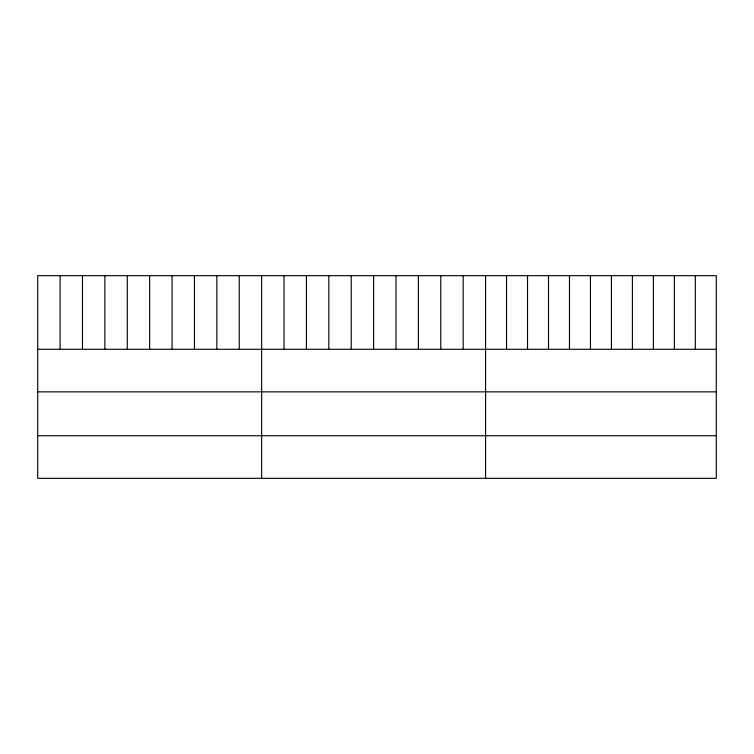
<?xml version="1.0" encoding="UTF-8"?>
<svg xmlns="http://www.w3.org/2000/svg" width="754" height="754" viewBox="0 0 754 754"><rect width="100%" height="100%" fill="white"/><g stroke="black" fill="none" stroke-linecap="round" stroke-linejoin="round"><path stroke-width="1.13" d="M716.3 349.281L716.3 478.328L37.7 478.328L37.7 275.672L716.3 275.672L716.3 349.281L37.7 349.281M37.7 391.863L716.3 391.863M37.7 435.737L716.3 435.737M695.329 275.672L695.329 349.281M674.349 275.672L674.349 349.281M653.379 275.672L653.379 349.281M632.399 275.672L632.399 349.281M611.428 275.672L611.428 349.281M590.448 275.672L590.448 349.281M569.477 275.672L569.477 349.281M548.497 275.672L548.497 349.281M527.527 275.672L527.527 349.281M506.547 275.672L506.547 349.281M485.576 275.672L485.576 478.328M463.182 275.672L463.182 349.281M440.788 275.672L440.788 349.281M418.395 275.672L418.395 349.281M396.001 275.672L396.001 349.281M373.607 275.672L373.607 349.281M351.213 275.672L351.213 349.281M328.819 275.672L328.819 349.281M306.426 275.672L306.426 349.281M284.032 275.672L284.032 349.281M261.638 275.672L261.638 478.328M239.244 275.672L239.244 349.281M216.85 275.672L216.85 349.281M194.457 275.672L194.457 349.281M172.063 275.672L172.063 349.281M149.669 275.672L149.669 349.281M127.275 275.672L127.275 349.281M104.881 275.672L104.881 349.281M82.488 275.672L82.488 349.281M60.094 275.672L60.094 349.281"/></g></svg>
